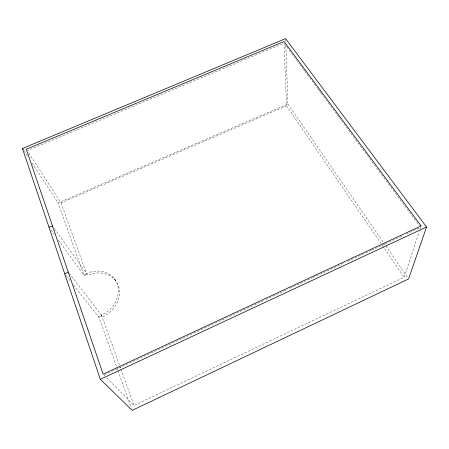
<?xml version="1.0" encoding="UTF-8"?>
<svg xmlns="http://www.w3.org/2000/svg" width="449" height="449" viewBox="0 0 449 449"><rect width="100%" height="100%" fill="white"/><g stroke="black" fill="none" stroke-linecap="round" stroke-linejoin="round"><path stroke-width="0.34" stroke-dasharray="2.25 1.68" d="M106.862 377.946L134.01 405.503L404.179 277.252L419.102 231.976M419.978 229.316L420.634 227.317L406.042 234.12M104.583 374.702L263.243 300.712M265.786 299.528L287.36 289.465M289.902 288.28L312.111 277.925M312.745 277.628L345.113 262.536M347.655 261.352L371.132 250.402M371.766 250.104L381.291 245.665M381.925 245.367L403.499 235.304M32.047 163.116L58.151 202.903L287.921 104.011L285.867 46.275M28.708 152.98L61.07 202.892L286.513 105.812L284.088 43.177L27.187 150.634M103.949 374.994L104.92 375.981M66.087 275.63L69.988 280.586M73.456 284.986L99.021 317.46L101.929 315.714L98.758 316.73L116.65 366.884M69.101 273.132L102.731 316.753A25.649 21.754 -36.2 0 0 118.356 285.654A25.649 21.754 -36.2 0 0 87.802 275.366L53.807 227.823M285.345 44.866L286.597 46.556M287.012 47.117L299.539 64.011M299.96 64.577L301.212 66.267M301.627 66.828L302.879 68.517M303.3 69.079L304.551 70.768M304.966 71.335L317.494 88.228M317.914 88.79L319.166 90.479M319.581 91.04L320.839 92.73M321.254 93.297L337.12 114.691M337.541 115.253L338.793 116.942M339.208 117.509L419.383 225.628M51.034 229.939L54.323 234.462M58.437 240.12L83.935 275.175L86.977 274.21L84.171 275.849L58.151 202.903M287.921 104.011L383.485 242.578M383.884 243.156L385.478 245.468M385.876 246.041L408.175 278.374M286.513 105.812L381.992 244.924M382.391 245.502L404.179 277.252M23.988 150.83L28.208 157.268M114.231 278.52L115.382 280.328M61.07 202.892L86.505 273.553A25.806 21.844 -36 0 1 117.223 283.869A25.806 21.844 -36 0 1 101.468 315.119L119.524 365.262M119.76 365.918L120.708 368.556M120.949 369.218L134.01 405.503M116.886 367.54L117.829 370.178M118.059 370.84L131.462 408.399M285.62 39.321L285.744 42.795"/><path stroke-width="0.67" d="M426.55 227.009L408.573 278.952L132.169 410.375L100.323 379.298L22.45 148.49L285.598 38.625L426.55 227.009L100.323 379.298M64.791 273.98L68.22 271.987M48.975 227.115L52.505 226.004M22.45 148.49L23.219 149.663M421.089 225.948L103.118 374.152L26.278 149.236L284.026 41.51L421.089 225.948"/></g></svg>
